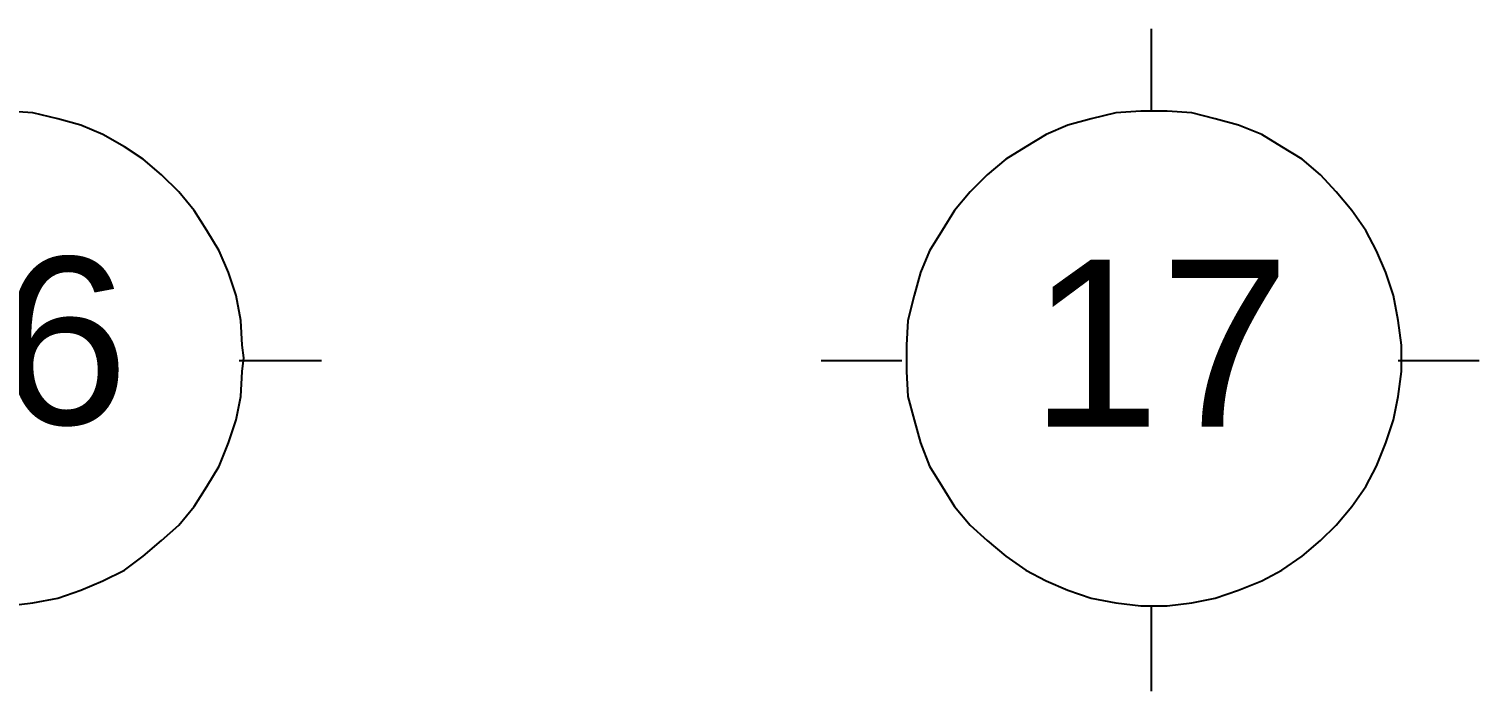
# Model space of a CAD drawing. Header units: millimetres. Extents: x 5 to 415, y 48 to 251.
# Drawn here: x 223.62 to 240.1, y 243.89 to 251.43 of the extents above; entities that cross this region are included whole.
import ezdxf

# ---------------------------------------------------------------- set-up
doc = ezdxf.new("R2010")
doc.units = ezdxf.units.MM
doc.layers.add('P', color=7, linetype='Continuous')
doc.layers.add('T', color=7, linetype='Continuous')

msp = doc.modelspace()

# ---------------------------------------------------------------- linework, layer by layer
at = {"layer": 'P'}
for points in [[(236.379, 250.49), (236.379, 251.425)], [(223.661, 250.472), (223.379, 250.49)], [(223.943, 250.402), (223.661, 250.472)], [(224.208, 250.331), (223.943, 250.402)], [(235.691, 250.402), (235.426, 250.331)], [(235.973, 250.472), (235.691, 250.402)], [(236.255, 250.49), (235.973, 250.472)], [(236.396, 250.49), (236.255, 250.49)], [(236.555, 250.49), (236.396, 250.49)], [(236.837, 250.472), (236.555, 250.49)], [(237.102, 250.402), (236.837, 250.472)], [(237.367, 250.331), (237.102, 250.402)], [(224.455, 250.225), (224.208, 250.331)], [(235.426, 250.331), (235.179, 250.225)], [(237.631, 250.225), (237.367, 250.331)], [(224.702, 250.084), (224.455, 250.225)], [(224.913, 249.943), (224.702, 250.084)], [(234.95, 250.084), (234.721, 249.943)], [(235.179, 250.225), (234.95, 250.084)], [(237.86, 250.084), (237.631, 250.225)], [(238.09, 249.943), (237.86, 250.084)], [(225.125, 249.767), (224.913, 249.943)], [(234.721, 249.943), (234.509, 249.767)], [(238.301, 249.767), (238.09, 249.943)], [(225.319, 249.573), (225.125, 249.767)], [(234.509, 249.767), (234.315, 249.573)], [(238.478, 249.573), (238.301, 249.767)], [(225.496, 249.361), (225.319, 249.573)], [(234.315, 249.573), (234.139, 249.361)], [(238.654, 249.361), (238.478, 249.573)], [(225.637, 249.132), (225.496, 249.361)], [(234.139, 249.361), (233.998, 249.132)], [(238.813, 249.132), (238.654, 249.361)], [(225.778, 248.902), (225.637, 249.132)], [(233.998, 249.132), (233.856, 248.902)], [(238.936, 248.902), (238.813, 249.132)], [(225.884, 248.655), (225.778, 248.902)], [(233.856, 248.902), (233.751, 248.655)], [(239.042, 248.655), (238.936, 248.902)], [(225.972, 248.391), (225.884, 248.655)], [(233.751, 248.655), (233.68, 248.391)], [(239.13, 248.391), (239.042, 248.655)], [(226.025, 248.109), (225.972, 248.391)], [(233.68, 248.391), (233.609, 248.109)], [(239.183, 248.109), (239.13, 248.391)], [(226.042, 247.826), (226.025, 248.109)], [(233.609, 248.109), (233.592, 247.826)], [(239.219, 247.826), (239.183, 248.109)], [(226.06, 247.685), (226.042, 247.826)], [(233.592, 247.826), (233.592, 247.685)], [(239.219, 247.685), (239.219, 247.826)], [(226.942, 247.65), (226.007, 247.65)], [(226.042, 247.527), (226.06, 247.685)], [(233.539, 247.65), (232.622, 247.65)], [(233.592, 247.685), (233.592, 247.527)], [(240.101, 247.65), (239.183, 247.65)], [(239.219, 247.527), (239.219, 247.685)], [(226.025, 247.244), (226.042, 247.527)], [(233.592, 247.527), (233.609, 247.244)], [(239.183, 247.244), (239.219, 247.527)], [(225.972, 246.98), (226.025, 247.244)], [(233.609, 247.244), (233.68, 246.98)], [(239.13, 246.98), (239.183, 247.244)], [(225.884, 246.715), (225.972, 246.98)], [(233.68, 246.98), (233.751, 246.715)], [(239.042, 246.715), (239.13, 246.98)], [(225.778, 246.451), (225.884, 246.715)], [(233.751, 246.715), (233.856, 246.451)], [(238.936, 246.451), (239.042, 246.715)], [(225.637, 246.221), (225.778, 246.451)], [(233.856, 246.451), (233.998, 246.221)], [(238.813, 246.221), (238.936, 246.451)], [(225.496, 245.992), (225.637, 246.221)], [(233.998, 246.221), (234.139, 245.992)], [(238.654, 245.992), (238.813, 246.221)], [(225.319, 245.78), (225.496, 245.992)], [(234.139, 245.992), (234.315, 245.78)], [(238.478, 245.78), (238.654, 245.992)], [(225.125, 245.604), (225.319, 245.78)], [(234.315, 245.78), (234.509, 245.604)], [(238.301, 245.604), (238.478, 245.78)], [(224.913, 245.428), (225.125, 245.604)], [(234.509, 245.604), (234.721, 245.428)], [(238.09, 245.428), (238.301, 245.604)], [(224.702, 245.269), (224.913, 245.428)], [(234.721, 245.428), (234.95, 245.269)], [(237.86, 245.269), (238.09, 245.428)], [(224.208, 245.039), (224.455, 245.145)], [(224.455, 245.145), (224.702, 245.269)], [(234.95, 245.269), (235.179, 245.145)], [(235.179, 245.145), (235.426, 245.039)], [(237.367, 245.039), (237.631, 245.145)], [(237.631, 245.145), (237.86, 245.269)], [(223.943, 244.951), (224.208, 245.039)], [(235.426, 245.039), (235.691, 244.951)], [(237.102, 244.951), (237.367, 245.039)], [(223.379, 244.863), (223.661, 244.898)], [(223.661, 244.898), (223.943, 244.951)], [(235.691, 244.951), (235.973, 244.898)], [(235.973, 244.898), (236.255, 244.863)], [(236.255, 244.863), (236.396, 244.863)], [(236.379, 243.893), (236.379, 244.863)], [(236.396, 244.863), (236.555, 244.863)], [(236.555, 244.863), (236.837, 244.898)], [(236.837, 244.898), (237.102, 244.951)]]:
    msp.add_lwpolyline(points, dxfattribs=at)

# ---------------------------------------------------------------- texts
at = {"layer": 'T', "char_height": 1.9, "attachment_point": 7}
for s, insert in [('{\\fArial|b0|i0|c0|p18;16}', (221.8, 246.9)), ('{\\fArial|b0|i0|c0|p18;17}', (235, 246.9))]:
    msp.add_mtext(s, dxfattribs=dict(at, insert=insert))

doc.saveas('drawing.dxf')
